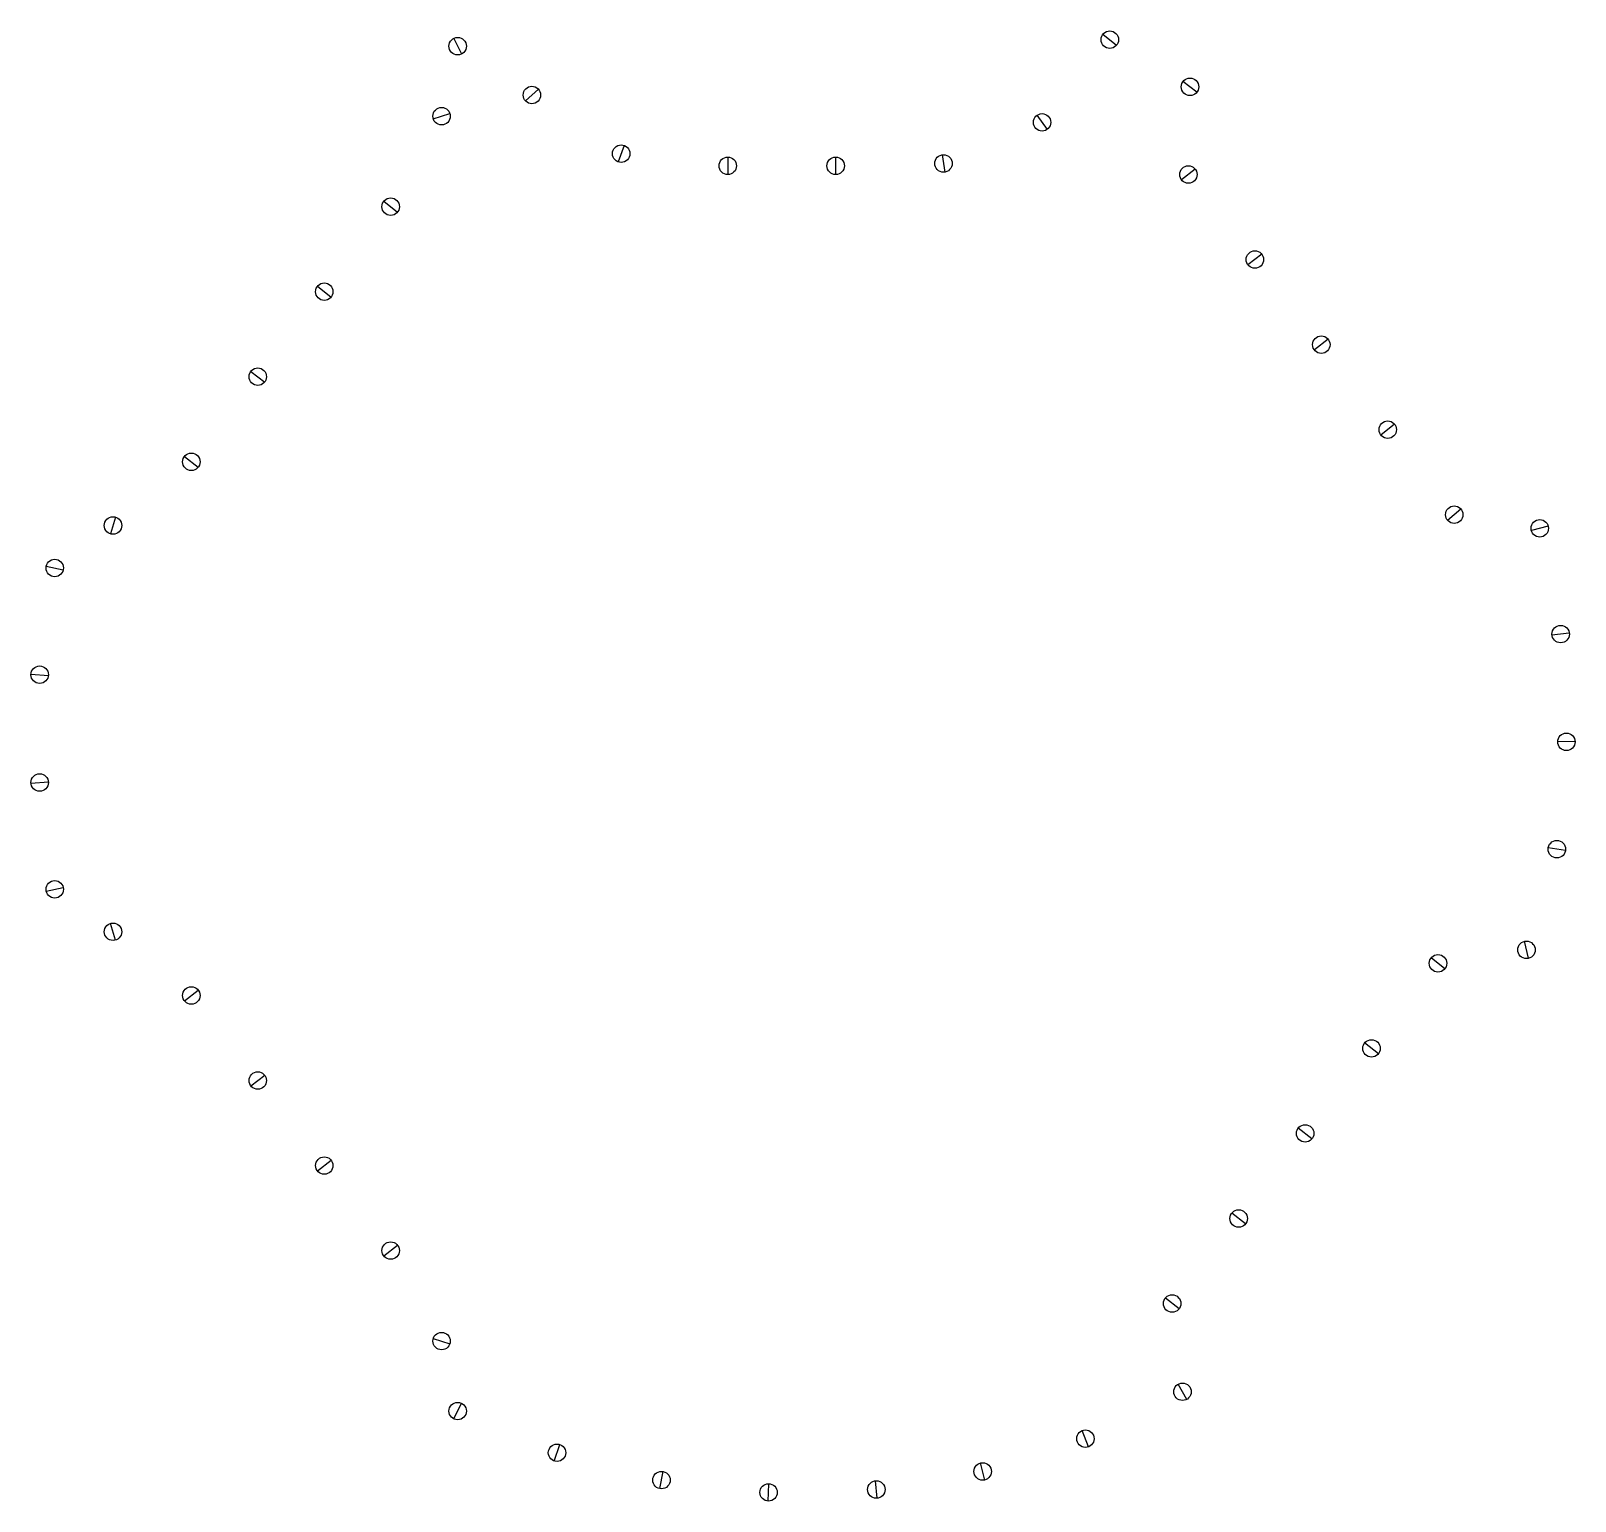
# Model space of a CAD drawing. Extents: x -88 to 88, y -88 to 80.
import ezdxf

# ---------------------------------------------------------------- set-up
doc = ezdxf.new("R2010")
doc.units = 0
doc.header["$MEASUREMENT"] = 0
doc.layers.add('MODELSKETCH_VISIBLE', color=7, linetype='CONTINUOUS')

msp = doc.modelspace()

# ---------------------------------------------------------------- linework, layer by layer
at = {"layer": 'MODELSKETCH_VISIBLE'}
for p, q in [((-39.88, 79.01), (-38.98, 77.22)), ((34.44, 79.49), (36, 78.24)), ((-30.19, 73.2), (-31.67, 71.84)), ((45.2, 72.86), (43.6, 74.06)), ((-42.22, 69.79), (-40.32, 70.42)), ((26.87, 70.2), (28.07, 68.59)), ((-20.38, 66.75), (-21.04, 64.86)), ((-8.51, 65.42), (-8.51, 63.42)), ((3.84, 65.42), (3.84, 63.42)), ((16.04, 65.68), (16.33, 63.71)), ((45.01, 64.04), (43.43, 62.81)), ((-47.88, 60.36), (-46.31, 59.13)), ((52.61, 54.3), (51.04, 53.07)), ((-55.49, 50.63), (-53.91, 49.39)), ((60.22, 44.57), (58.64, 43.34)), ((-63.09, 40.89), (-61.52, 39.66)), ((67.83, 34.84), (66.25, 33.6)), ((-70.7, 31.16), (-69.12, 29.93)), ((75.41, 25.13), (73.88, 23.84)), ((-78.58, 24.21), (-79.17, 22.3)), ((85.41, 23.19), (83.48, 22.67)), ((-86.52, 18.6), (-84.57, 18.18)), ((87.82, 10.94), (85.84, 10.69)), ((-88.28, 6.24), (-86.28, 6.1)), ((88.49, -1.52), (86.49, -1.49)), ((-88.28, -6.24), (-86.28, -6.1)), ((87.39, -13.96), (85.42, -13.65)), ((-86.52, -18.6), (-84.57, -18.18)), ((-78.58, -24.21), (-79.17, -22.3)), ((83.15, -26.29), (82.69, -24.34)), ((73.57, -27.48), (72, -26.25)), ((-70.7, -31.16), (-69.12, -29.93)), ((65.97, -37.21), (64.39, -35.98)), ((-63.09, -40.89), (-61.52, -39.66)), ((58.36, -46.95), (56.79, -45.72)), ((-55.49, -50.63), (-53.91, -49.39)), ((50.76, -56.68), (49.18, -55.45)), ((-47.88, -60.36), (-46.31, -59.13)), ((43.15, -66.42), (41.58, -65.18)), ((-42.22, -69.79), (-40.32, -70.42)), ((44.04, -76.77), (43.04, -75.03)), ((-39.88, -79.01), (-38.98, -77.22)), ((32.8, -82.2), (32.06, -80.34)), ((-28.37, -83.83), (-27.72, -81.94)), ((20.9, -86), (20.43, -84.05)), ((-16.29, -86.99), (-15.92, -85.02)), ((-3.88, -88.41), (-3.8, -86.42)), ((8.59, -88.08), (8.4, -86.09))]:
    msp.add_line(p, q, dxfattribs=at)
for centre in [(35.22, 78.86), (-39.43, 78.11), (44.4, 73.46), (-30.93, 72.52), (-41.27, 70.1), (27.47, 69.39), (-20.71, 65.81), (-8.51, 64.42), (3.84, 64.42), (16.18, 64.69), (44.22, 63.42), (-47.1, 59.74), (51.83, 53.69), (-54.7, 50.01), (59.43, 43.95), (-62.31, 40.28), (67.04, 34.22), (-69.91, 30.54), (74.65, 24.49), (-78.88, 23.25), (84.44, 22.93), (-85.55, 18.39), (86.83, 10.82), (-87.28, 6.17), (87.49, -1.51), (-87.28, -6.17), (86.4, -13.8), (-85.55, -18.39), (-78.88, -23.25), (82.92, -25.32), (72.79, -26.86), (-69.91, -30.54), (65.18, -36.6), (-62.31, -40.28), (57.58, -46.33), (-54.7, -50.01), (49.97, -56.07), (-47.1, -59.74), (42.36, -65.8), (-41.27, -70.1), (43.54, -75.9), (-39.43, -78.11), (32.43, -81.27), (-28.05, -82.88), (20.67, -85.02), (-16.1, -86.01), (-3.84, -87.42), (8.5, -87.09)]:
    msp.add_circle(centre, 1, dxfattribs=at)

doc.saveas('drawing.dxf')
